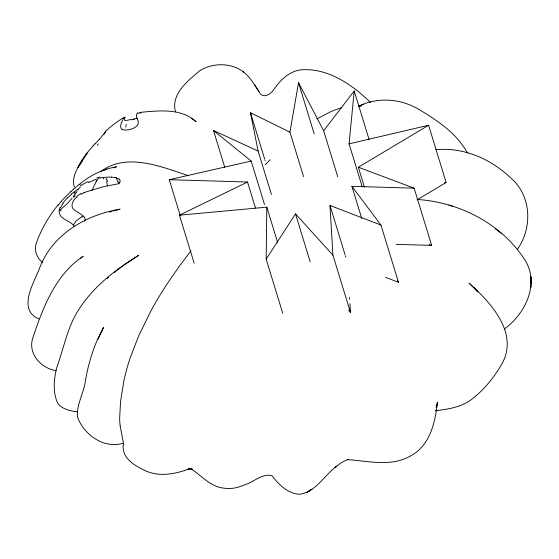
<?xml version="1.0" encoding="UTF-8"?>
<svg xmlns="http://www.w3.org/2000/svg" width="559" height="559" viewBox="0 0 559 559"><rect width="100%" height="100%" fill="white"/><g stroke="black" fill="none" stroke-linecap="round" stroke-linejoin="round"><path stroke-width="0.84" d="M504.498 328.93C525.174 313.92 539.889 283.993 525.006 260.117C501.737 223.873 459.757 202.246 417.252 199.458M282.756 313.313L266.168 259.152L266.804 207.151L179.446 215.187L194.155 263.219M362.204 186.776L349.061 143.859L354.217 90.97L323.654 130.743L337.734 176.728M80.321 184.253C78.442 184.009 75.612 187.95 73.627 189.18M303.551 176.595L289.939 132.141L298.527 82.697L323.654 130.743M80.999 162.41L81.202 161.712M84.765 221.112L85.045 219.638A5.667 4.654 -31.2 0 0 84.863 218.255L84.486 217.395A8.546 7.057 -28.5 0 0 83.501 216.207L81.859 214.859A39.347 32.604 -30.3 0 0 80.838 214.174L76.897 211.735A39.151 32.785 -34.2 0 1 75.074 210.477C69.274 207.179 72.74 199.815 77.128 196.915M92.004 190.388L96.518 180.934L96.148 181.521L98.733 177.825M98.07 339.229L103.646 327.253C94.464 343.547 88.811 361.561 85.548 379.917C84.206 392.453 76.471 404.066 77.408 416.769C83.598 434.567 103.883 449.205 123.308 443.21M436.139 406.358L437.781 402.501L436.237 407.714L437.39 402.389C435.293 422.38 429.934 445.677 410.579 455.892C391.272 467.219 368.311 460.993 347.495 459.617L348.62 459.526L346.133 460.141L340.857 462.999L335.1 467.534L336.749 466.108C324.465 475.031 315.716 492.304 299.344 494.275C287.71 493.443 278.682 484.646 272.093 475.758C262.318 472.97 253.646 482.249 244.828 484.758C238.281 487.581 231.147 489.425 224.005 488.147C210.177 486.917 201.394 475.234 190.416 468.498L192.324 469.078L187.978 469.19L189.592 468.77C176.162 473.725 161.097 476.981 147.262 471.551C136.529 466.758 121.82 459.121 123.183 445.104M131.113 119.577C129.367 119.479 123.378 122.044 124.238 118.955C130.499 111.227 104.079 131.281 105.868 131.379L105.099 132.672M60.127 207.571C57.612 211.686 59.925 216.668 63.859 218.793A49.996 40.842 -27.3 0 0 65.466 219.806L69.721 222.3A50.883 41.233 -25.4 0 1 71.035 223.097L73.376 224.949L74.633 226.751M122.645 120.115C121.527 122.721 119.479 126.159 121.387 128.836A19.055 6.484 -28.7 0 0 122.204 129.464M80.775 161.97C76.974 169.594 71.112 178.349 74.459 187.167M78.134 189.326L77.792 189.983M123.064 119.277L123.672 118.222M81.928 160.167L85.793 154.34L93.325 145.703M517.452 249.286C532.755 227.464 531.511 195.21 510.318 177.58C490.488 158.728 463.642 147.164 436.006 149.651M73.18 225.263L75.402 221.937A14.471 13.304 -57.8 0 1 76.653 220.567L81.838 216.801M76.981 191.43L76.045 192.925M82.152 160.915L78.015 167.386L87.791 152.439M266.168 259.152L295.501 213.88L332.912 255.121L350.437 312.348L348.683 310.413M103.911 134.453L104.792 133.133M58.185 205.349L61.078 201.652M104.966 132.469L99.327 139.352M62.762 203.252L67.569 197.62M190.885 250.844L178.712 267.167L167.246 283.699A190.521 92.913 -65 0 0 150.818 311.139L138.73 335.756L130.128 358.026A119.787 58.415 -65 0 0 123.979 380.358L120.548 401.704L119.647 418.258A83.235 40.59 -65 0 0 120.143 425.79M58.059 204.922C48.947 216.102 41.499 228.792 36.566 242.354C33.575 249.677 36.614 258.041 42.903 262.569M72.09 198.214L67.024 203.874L60.106 209.884M99.139 139.554L95.051 143.866M265.28 164.73L270.144 159.72M70.902 191.639L66.563 195.783A27.824 5.471 -41.1 0 0 61.12 201.624M80.734 258.391L83.207 256.169C55.586 274.735 43.162 306.856 33.086 337.119C27.153 353.05 40.653 368.276 56.166 370.652M107.202 278.508L108.46 277.383M71.657 193.784L80.265 187.342M100.501 171.948C125.831 151.755 161.789 166.882 188.593 175.757M114.253 272.471L124.357 264.763L138.751 255.281C114.937 269.934 91.914 287.689 77.289 311.971C66.856 329.125 63.579 349.214 56.641 367.808C53.839 379.463 52.49 393.082 58.143 403.996C63.006 409.398 70.525 411.04 77.435 411.843M79.238 184.47C89.922 175.561 102.702 169.084 116.475 166.792L113.253 167.882M316.862 118.906L331.054 111.569A188.201 91.781 -65 0 1 338.076 108.865L341.577 107.789M364.447 187.16L358.34 167.232L428.606 125.251L446.124 182.479L416.979 199.891M137.724 112.946C135.166 114.693 136.801 118.166 137.891 120.367C140.582 127.061 130.254 130.128 125.111 130.03A21.354 7.183 -27.5 0 1 122.694 129.639L122.246 129.436M88.385 182.604L96.365 179.153M179.446 215.187L247.532 182.031L255.512 208.088M84.039 192.541L103.219 186.727L117.942 183.869L120.031 182.346L120.003 180.138A12.71 6.603 -32.5 0 0 119.179 179.166M363.776 104.309L359.06 106.042C377.821 96.882 400.391 98.657 418.244 109.033C437.11 120.346 456.794 133.21 467.506 153.075M103.038 170.488L106.895 169.167M137.297 118.159L133.72 119.06M109.501 212.127L111.94 211.442M113.575 210.988L120.087 209.157C85.394 214.949 51.442 234.871 39.109 269.368C33.372 283.692 17.371 309.931 38.927 318.916M349.061 143.859L428.606 125.251M444.433 182.87L446.124 182.479M99.768 178.174L103.562 177.448M180.215 215.467L169.265 179.698L251.194 161.055L264.491 204.482M435.398 410.711L436.796 410.411M358.277 106.238L361.582 105.714L359.095 105.924M435.342 410.76C447.466 409.293 460.05 407.427 470.343 400.349C483.535 390.608 493.967 377.674 502.115 363.532C518.927 332.773 490.613 302.454 469.085 283.161L477.875 291.917L474.144 287.703L475.716 289.569M141.406 112.226C159.734 110.626 181.423 108.16 196.139 121.715L191.506 118.347M139.848 112.541L140.239 112.548M169.265 179.698L247.532 182.031M361.778 218.527L351.918 186.336L414.128 188.173L431.653 245.394L396.233 244.353M111.388 177.063L115.951 177.678L119.193 179.153M358.529 105.826L360.052 105.965M448.849 205.104L452.629 206.313M358.34 167.232L414.128 188.173M429.228 244.486L431.653 245.394M332.912 255.121L329.978 205.467L380.959 225.074L398.483 282.302L385.535 277.32M224.76 167.281L213.489 130.492L258.125 151.063L271.422 194.49M258.125 151.063L250.481 112.75L289.939 132.141M243.13 71.72C249.985 76.897 254.387 84.444 258.908 91.592L254.883 85.254M243.612 72.013C231.056 62.524 212.623 62.454 199.521 70.93C187.894 80.685 170.677 94.275 175.484 111.73M495.225 228.694L501.772 233.683M213.489 130.492L251.194 161.055M370.554 102.479C352.121 84.598 327.86 67.716 301.049 69.84C289.255 71.245 280.506 79.881 274.043 89.202C270.626 94.471 262.786 99.586 258.908 91.592M351.918 186.336L380.959 225.074M397.449 280.918L398.483 282.302M117.928 182.052L116.279 177.818M354.217 90.97L369.08 139.505M298.527 82.697L314.172 133.79M329.978 205.467L345.155 255.023M345.469 256.05L345.783 257.07M295.501 213.88L310.21 261.912M250.481 112.75L264.721 159.245M265.036 160.265L265.19 160.775M266.804 207.151L277.599 242.403M123.756 444.915L120.143 425.79M106.098 178.209L106.441 180.005M106.727 181.675L107.349 185.791M349.564 297.535L349.668 299.282M349.92 303.635L350.437 312.348M531.05 287.333L530.952 276.796L531.008 283.12M70.839 191.611A19.879 2.061 -42.4 0 1 73.655 189.068M61.162 210.338A56.2 2.942 -58.8 0 1 60.742 211.071M75.025 192.03A43.791 7.973 -44.6 0 1 74.067 193.505M75.954 192.974A40.353 9.922 -38.8 0 1 73.348 196.53M75.165 195.573A47.578 10.656 -40.1 0 1 73.802 197.355M60.183 209.793A16.574 1.551 -42.4 0 1 59.394 210.415M76.856 196.419A18.293 11.033 -47.5 0 1 80.936 193.533M81.006 194.266A19.376 10.083 -44.9 0 1 84.011 192.715M103.534 177.545A72.908 45.6 -56.3 0 1 111.36 177.14M96.721 177.93A41.694 22.674 -45.9 0 1 100.194 177.056M79.986 186.154A75.751 50.338 -52.8 0 1 88.294 181.437M67.814 197.816A28.076 11.725 -44.3 0 1 71.79 194.078M60.498 207.662A24.337 18.657 -37.9 0 1 63.167 203.469M119.277 183.848A58.304 25.581 69 0 1 118.403 181.787M103.261 177.776A43.148 19.698 79.7 0 1 103.506 178.964M107.055 179.865A48.717 22.108 80.4 0 1 107.349 181.584M137.989 113.149A39.822 8.413 34.1 0 1 140.414 112.988M140.449 112.757A43.616 10.397 40 0 1 141.308 112.862M134.377 119.179A12.934 1.922 -8.9 0 1 131.428 119.773M125.824 127.096A62.398 10.376 82.6 0 1 126.208 124.364M123.043 118.871A48.78 2.397 -71.6 0 1 123.392 118.249M97.35 145.417A33.414 0.664 -57.6 0 1 98.335 143.908M105.148 131.344A116.621 6.191 -62.6 0 1 105.413 130.953M81.481 161.376A45.384 3.473 -50.7 0 1 82.341 159.692M93.199 145.731A24.079 2.243 -46.3 0 1 94.981 143.831M81.97 217.025A21.263 18.964 -18.4 0 1 83.682 216.2M310.699 489.998L306.849 492.395L311.943 489.23L310.699 489.998"/></g></svg>
